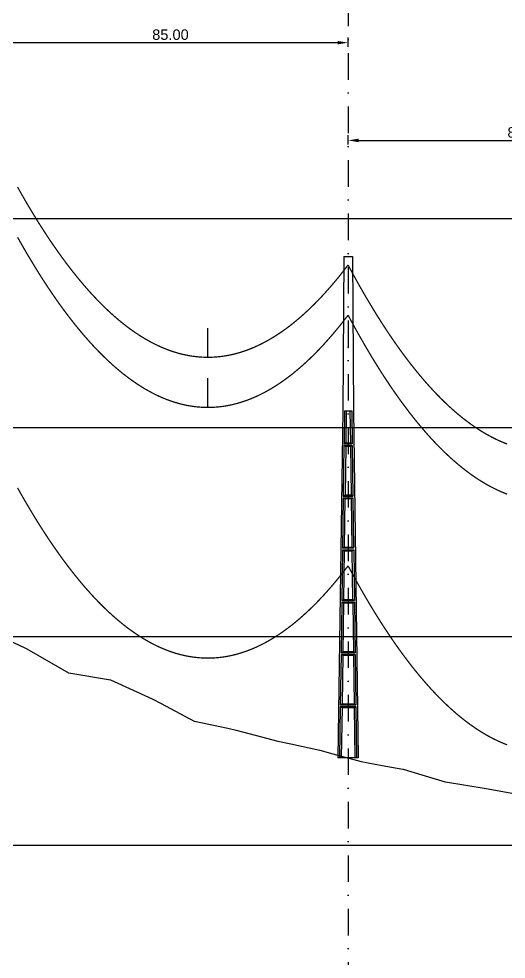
# Model space of a CAD drawing. Header units: metres. Extents: x -121 to 9872, y 3505 to 10721.
# Drawn here: x 6777.4 to 6894, y 8772.7 to 8997.8 of the extents above; entities that cross this region are included whole.
import ezdxf

# ---------------------------------------------------------------- set-up
doc = ezdxf.new("R2010")
doc.units = ezdxf.units.M
doc.header["$PDMODE"] = 2
doc.linetypes.add('DASHDOT', pattern=[25.4, 12.7, -6.35, 0, -6.35])
for name, color, linetype in [('CON-EOL- CA MAGNOLIA', 210, 'Continuous'), ('CON-EOL- PROJEÇÃO', 22, 'Continuous'), ('cotas', 7, 'Continuous'), ('Grade', 9, 'Continuous'), ('Ind.Rot', 8, 'DASHDOT'), ('Modelo_CotaTerreno_Perfil', 7, 'Continuous'), ('POSTE DT', 7, 'Continuous')]:
    doc.layers.add(name, color=color, linetype=linetype)
doc.styles.get("Standard").update_dxf_attribs({"font": 'arial.ttf'})
doc.dimstyles.new('ISO-25', dxfattribs={"dimtxt": 2.5, "dimasz": 2.5, "dimexe": 1.25, "dimexo": 0.625, "dimtad": 1, "dimzin": 1, "dimtxsty": 'Standard', "dimcen": 2.5, "dimaunit": 1, "dimadec": 3, "dimazin": 3, "dimtfac": 1, "dimtmove": 0, "dimatfit": 3, "dimfxlon": 1, "dimarcsym": 0})

# ---------------------------------------------------------------- blocks, each defined once
blk = doc.blocks.new('*U1')
at = {"layer": 'POSTE DT', "extrusion": (0, 1, 0)}
for p, q in [((-3.31, 378.23), (-4.05, 262)), ((-3.31, 378.23), (3.31, 378.23)), ((3.31, 378.23), (4.06, 262)), ((-4.05, 262), (-7.72, 0)), ((-4.05, 262), (-4.05, 262)), ((-2.73, 262), (-3.08, 237.05)), ((-2.73, 262), (2.75, 262)), ((-1.42, 262), (-1.77, 237.57)), ((1.43, 262), (1.77, 237.57)), ((2.75, 262), (3.1, 237.05)), ((4.06, 262), (7.72, 0)), ((-3.1, 235.74), (-3.63, 197.65)), ((3.11, 235.73), (-3.1, 235.74)), ((3.1, 237.05), (-3.08, 237.05)), ((-1.8, 235.21), (-2.32, 198.19)), ((1.8, 235.21), (2.32, 198.19)), ((3.11, 235.73), (3.65, 197.65)), ((-3.65, 196.34), (-4.19, 158.25)), ((-2.35, 195.8), (-2.87, 158.8)), ((2.35, 195.8), (2.87, 158.8)), ((3.66, 196.34), (4.2, 158.25)), ((-4.21, 156.94), (-4.74, 118.85)), ((-2.9, 156.39), (-3.42, 119.41)), ((2.91, 156.39), (3.42, 119.41)), ((4.21, 156.94), (4.75, 118.85)), ((-4.76, 117.54), (-5.29, 79.45)), ((4.77, 117.54), (-4.76, 117.54)), ((4.75, 118.85), (-4.74, 118.85)), ((-3.46, 116.98), (-3.97, 80.02)), ((3.46, 116.98), (3.98, 80.02)), ((4.77, 117.54), (5.3, 79.45)), ((-5.31, 78.14), (-5.85, 40.06)), ((5.32, 78.14), (-5.31, 78.14)), ((5.3, 79.45), (-5.29, 79.45)), ((5.32, 78.14), (5.85, 40.06)), ((-4.01, 77.57), (-4.53, 40.63)), ((4.01, 77.57), (4.53, 40.63)), ((-5.86, 38.74), (-6.41, 0)), ((5.87, 38.74), (-5.86, 38.74)), ((5.85, 40.06), (-5.85, 40.06)), ((-4.56, 38.17), (-5.1, 0)), ((4.56, 38.17), (5.1, 0)), ((5.87, 38.74), (6.41, 0)), ((-6.41, 0), (-7.72, 0)), ((-5.1, 0), (-6.41, 0)), ((5.1, 0), (-5.1, 0)), ((6.41, 0), (5.1, 0)), ((7.72, 0), (6.41, 0))]:
    blk.add_line(p, q, dxfattribs=at)
at = {"layer": 'POSTE DT', "ltscale": 3}
for points in [[(-3.65, 196.34), (3.66, 196.34)], [(-3.63, 197.65), (3.65, 197.65)], [(-4.21, 156.94), (4.21, 156.94)], [(4.2, 158.25), (-4.19, 158.25)]]:
    blk.add_lwpolyline(points, dxfattribs=at)
at = {"layer": 'POSTE DT'}
for points, knots in [([(0.25, 309.94), (0.25, 309.93), (0.25, 309.93), (0.25, 309.92), (0.25, 309.91), (0.25, 309.9), (0.25, 309.89), (0.24, 309.85), (0.22, 309.82), (0.19, 309.77), (0.16, 309.74), (0.11, 309.71), (0.08, 309.7), (0.01, 309.68), (-0.02, 309.68), (-0.08, 309.7), (-0.11, 309.71), (-0.16, 309.74), (-0.18, 309.76), (-0.21, 309.8), (-0.22, 309.82), (-0.24, 309.85), (-0.24, 309.87), (-0.25, 309.89), (-0.25, 309.9), (-0.25, 309.92), (-0.25, 309.92), (-0.25, 309.93), (-0.25, 309.94), (-0.25, 309.95), (-0.25, 309.95), (-0.25, 309.96), (-0.25, 309.97), (-0.24, 310), (-0.23, 310.02), (-0.21, 310.07), (-0.2, 310.09), (-0.15, 310.14), (-0.13, 310.15), (-0.07, 310.18), (-0.03, 310.19), (0.03, 310.19), (0.06, 310.18), (0.12, 310.16), (0.14, 310.14), (0.18, 310.11), (0.2, 310.09), (0.21, 310.06), (0.22, 310.05), (0.23, 310.04), (0.24, 310.01), (0.24, 309.99), (0.25, 309.97), (0.25, 309.96), (0.25, 309.95), (0.25, 309.94), (0.25, 309.94), (0.25, 309.94), (0.25, 309.94)], [-54.728303, -54.728303, -54.728303, -54.728303, -54.309038, -54.309038, -53.647169, -53.647169, -52.532885, -52.532885, -48.86224, -48.86224, -45.282765, -45.282765, -41.52867, -41.52867, -37.867486, -37.867486, -34.454589, -34.454589, -31.301423, -31.301423, -28.48103, -28.48103, -26.961755, -26.961755, -25.7544, -25.7544, -25.136228, -25.136228, -24.64409, -24.64409, -24.094201, -24.094201, -23.191199, -23.191199, -20.494482, -20.494482, -17.342863, -17.342863, -13.645538, -13.645538, -9.835989, -9.835989, -6.296781, -6.296781, -3.005029, -3.005029, 0, 0, 0, 1.527594, 1.527594, 3.697216, 3.697216, 4.489727, 4.489727, 5.01438, 5.01438, 5.095313, 5.095313, 5.095313, 5.095313]), ([(-3.1, 235.74), (-2.88, 235.65), (-2.67, 235.56), (-2.23, 235.39), (-2.02, 235.3), (-1.8, 235.21)], [0.055576, 0.055576, 0.055576, 0.055576, 56.767409, 56.767409, 113.50757, 113.50757, 113.50757, 113.50757]), ([(-1.77, 237.57), (-1.99, 237.49), (-2.21, 237.4), (-2.64, 237.22), (-2.86, 237.14), (-3.08, 237.05)], [0, 0, 0, 0, 56.660495, 56.660495, 113.412826, 113.412826, 113.412826, 113.412826]), ([(-1.8, 235.21), (-1.2, 235.21), (-0.6, 235.21), (0.6, 235.21), (1.2, 235.21), (1.8, 235.21)], [0, 0, 0, 0, 68.567797, 68.567797, 137.136247, 137.136247, 137.136247, 137.136247]), ([(1.77, 237.57), (1.18, 237.57), (0.59, 237.57), (-0.59, 237.57), (-1.18, 237.57), (-1.77, 237.57)], [0, 0, 0, 0, 67.306894, 67.306894, 134.614447, 134.614447, 134.614447, 134.614447]), ([(3.1, 237.05), (2.87, 237.14), (2.65, 237.23), (2.21, 237.4), (1.99, 237.49), (1.77, 237.57)], [0, 0, 0, 0, 56.738948, 56.738948, 113.38731, 113.38731, 113.38731, 113.38731]), ([(1.8, 235.21), (2.02, 235.3), (2.24, 235.38), (2.68, 235.56), (2.89, 235.65), (3.11, 235.73)], [0, 0, 0, 0, 56.845349, 56.845349, 113.599799, 113.599799, 113.599799, 113.599799]), ([(-3.65, 196.34), (-3.43, 196.25), (-3.22, 196.16), (-2.78, 195.98), (-2.57, 195.89), (-2.35, 195.8)], [0.054307, 0.054307, 0.054307, 0.054307, 63.527131, 63.527131, 127.063246, 127.063246, 127.063246, 127.063246]), ([(-2.32, 198.19), (-2.54, 198.1), (-2.76, 198.01), (-3.2, 197.83), (-3.41, 197.74), (-3.63, 197.65)], [0, 0, 0, 0, 63.412073, 63.412073, 126.777421, 126.777421, 126.777421, 126.777421]), ([(-2.35, 195.8), (-1.57, 195.8), (-0.78, 195.8), (0.79, 195.8), (1.57, 195.8), (2.35, 195.8)], [0, 0, 0, 0, 89.585713, 89.585713, 179.17191, 179.17191, 179.17191, 179.17191]), ([(2.32, 198.19), (1.55, 198.19), (0.77, 198.19), (-0.77, 198.19), (-1.55, 198.19), (-2.32, 198.19)], [0, 0, 0, 0, 88.31008, 88.31008, 176.620652, 176.620652, 176.620652, 176.620652]), ([(3.65, 197.65), (3.43, 197.74), (3.2, 197.83), (2.76, 198.01), (2.54, 198.1), (2.32, 198.19)], [0, 0, 0, 0, 63.488119, 63.488119, 126.880939, 126.880939, 126.880939, 126.880939]), ([(2.35, 195.8), (2.57, 195.89), (2.79, 195.98), (3.23, 196.16), (3.45, 196.25), (3.66, 196.34)], [0, 0, 0, 0, 63.60246, 63.60246, 127.109696, 127.109696, 127.109696, 127.109696]), ([(-4.21, 156.94), (-3.99, 156.85), (-3.77, 156.75), (-3.34, 156.57), (-3.12, 156.48), (-2.9, 156.39)], [0.053423, 0.053423, 0.053423, 0.053423, 70.429742, 70.429742, 140.90167, 140.90167, 140.90167, 140.90167]), ([(-2.87, 158.8), (-3.09, 158.71), (-3.31, 158.62), (-3.75, 158.43), (-3.97, 158.34), (-4.19, 158.25)], [0, 0, 0, 0, 70.301707, 70.301707, 140.590947, 140.590947, 140.590947, 140.590947]), ([(-2.9, 156.39), (-1.94, 156.39), (-0.97, 156.39), (0.97, 156.39), (1.94, 156.39), (2.91, 156.39)], [0, 0, 0, 0, 110.60219, 110.60219, 221.20473, 221.20473, 221.20473, 221.20473]), ([(2.87, 158.8), (1.92, 158.8), (0.96, 158.8), (-0.96, 158.8), (-1.91, 158.8), (-2.87, 158.8)], [0, 0, 0, 0, 109.314454, 109.314454, 218.629264, 218.629264, 218.629264, 218.629264]), ([(4.2, 158.25), (3.98, 158.34), (3.76, 158.44), (3.31, 158.62), (3.09, 158.71), (2.87, 158.8)], [0, 0, 0, 0, 70.379198, 70.379198, 140.659718, 140.659718, 140.659718, 140.659718]), ([(2.91, 156.39), (3.12, 156.48), (3.34, 156.57), (3.78, 156.75), (4, 156.85), (4.21, 156.94)], [0, 0, 0, 0, 70.506649, 70.506649, 140.914701, 140.914701, 140.914701, 140.914701]), ([(-4.76, 117.54), (-4.54, 117.45), (-4.32, 117.35), (-3.89, 117.17), (-3.67, 117.07), (-3.46, 116.98)], [0.052784, 0.052784, 0.052784, 0.052784, 77.438432, 77.438432, 154.950301, 154.950301, 154.950301, 154.950301]), ([(-3.42, 119.41), (-3.64, 119.32), (-3.86, 119.23), (-4.3, 119.04), (-4.52, 118.95), (-4.74, 118.85)], [0, 0, 0, 0, 77.299547, 77.299547, 154.618634, 154.618634, 154.618634, 154.618634]), ([(-3.46, 116.98), (-2.3, 116.98), (-1.15, 116.98), (1.15, 116.98), (2.31, 116.98), (3.46, 116.98)], [0, 0, 0, 0, 131.617604, 131.617604, 263.235447, 263.235447, 263.235447, 263.235447]), ([(3.42, 119.41), (2.28, 119.41), (1.14, 119.41), (-1.14, 119.41), (-2.28, 119.41), (-3.42, 119.41)], [0, 0, 0, 0, 130.319901, 130.319901, 260.640046, 260.640046, 260.640046, 260.640046]), ([(4.75, 118.85), (4.53, 118.95), (4.31, 119.04), (3.87, 119.23), (3.64, 119.32), (3.42, 119.41)], [0, 0, 0, 0, 77.381597, 77.381597, 154.66183, 154.66183, 154.66183, 154.66183]), ([(3.46, 116.98), (3.68, 117.07), (3.89, 117.17), (4.33, 117.35), (4.55, 117.45), (4.77, 117.54)], [0, 0, 0, 0, 77.520013, 77.520013, 154.938747, 154.938747, 154.938747, 154.938747]), ([(-5.31, 78.14), (-5.09, 78.05), (-4.88, 77.95), (-4.44, 77.76), (-4.23, 77.67), (-4.01, 77.57)], [0.052308, 0.052308, 0.052308, 0.052308, 84.527725, 84.527725, 169.158824, 169.158824, 169.158824, 169.158824]), ([(-3.97, 80.02), (-4.19, 79.93), (-4.41, 79.83), (-4.85, 79.64), (-5.07, 79.55), (-5.29, 79.45)], [0, 0, 0, 0, 84.379671, 84.379671, 168.809376, 168.809376, 168.809376, 168.809376]), ([(3.98, 80.02), (2.65, 80.02), (1.33, 80.02), (-1.32, 80.02), (-2.65, 80.02), (-3.97, 80.02)], [0, 0, 0, 0, 151.326157, 151.326157, 302.652465, 302.652465, 302.652465, 302.652465]), ([(5.3, 79.45), (5.08, 79.55), (4.86, 79.64), (4.42, 79.83), (4.2, 79.93), (3.98, 80.02)], [0, 0, 0, 0, 84.46863, 84.46863, 168.833721, 168.833721, 168.833721, 168.833721]), ([(4.01, 77.57), (4.23, 77.67), (4.45, 77.76), (4.88, 77.95), (5.1, 78.05), (5.32, 78.14)], [0, 0, 0, 0, 84.616316, 84.616316, 169.129178, 169.129178, 169.129178, 169.129178]), ([(-4.01, 77.57), (-2.67, 77.57), (-1.34, 77.57), (1.34, 77.57), (2.67, 77.57), (4.01, 77.57)], [0, 0, 0, 0, 152.632212, 152.632212, 305.264569, 305.264569, 305.264569, 305.264569]), ([(-5.86, 38.74), (-5.65, 38.65), (-5.43, 38.55), (-5, 38.36), (-4.78, 38.26), (-4.56, 38.17)], [0.026524, 0.026524, 0.026524, 0.026524, 91.679563, 91.679563, 183.466041, 183.466041, 183.466041, 183.466041]), ([(-4.53, 40.63), (-4.75, 40.53), (-4.97, 40.44), (-5.41, 40.25), (-5.63, 40.15), (-5.85, 40.06)], [0, 0, 0, 0, 91.523648, 91.523648, 183.126775, 183.126775, 183.126775, 183.126775]), ([(-4.56, 38.17), (-3.04, 38.17), (-1.52, 38.17), (1.52, 38.17), (3.04, 38.17), (4.56, 38.17)], [0, 0, 0, 0, 173.646192, 173.646192, 347.292451, 347.292451, 347.292451, 347.292451]), ([(4.53, 40.63), (3.02, 40.63), (1.51, 40.63), (-1.51, 40.63), (-3.02, 40.63), (-4.53, 40.63)], [0, 0, 0, 0, 172.33304, 172.33304, 344.666151, 344.666151, 344.666151, 344.666151]), ([(5.85, 40.06), (5.63, 40.15), (5.41, 40.25), (4.97, 40.44), (4.75, 40.53), (4.53, 40.63)], [0, 0, 0, 0, 91.621326, 91.621326, 183.137324, 183.137324, 183.137324, 183.137324]), ([(4.56, 38.17), (4.78, 38.26), (5, 38.36), (5.43, 38.55), (5.65, 38.65), (5.87, 38.74)], [0, 0, 0, 0, 91.776928, 91.776928, 183.448614, 183.448614, 183.448614, 183.448614])]:
    blk.add_open_spline(points, degree=3, knots=knots, dxfattribs=at)
blk = doc.blocks.new('*D126')
at = {"layer": 'cotas', "color": 0, "lineweight": -2, "transparency": 16777216}
for p, q in [((6771.2, 8991.12), (6771.2, 8993.37)), ((6856.2, 8991.12), (6856.2, 8993.37)), ((6773.7, 8992.12), (6853.7, 8992.12))]:
    blk.add_line(p, q, dxfattribs=at)
at = {"layer": 'cotas', "color": 0, "transparency": 16777216}
for points in [[(6773.7, 8992.53), (6773.7, 8991.7), (6771.2, 8992.12)], [(6853.7, 8992.53), (6853.7, 8991.7), (6856.2, 8992.12)]]:
    blk.add_solid(points, dxfattribs=at)
at = {"layer": 'Defpoints', "color": 0, "transparency": 16777216}
for p in [(6856.2, 8992.12), (6771.2, 8970.87), (6856.2, 8940.9)]:
    blk.add_point(p, dxfattribs=at)
at = {"layer": 'cotas', "color": 0, "transparency": 16777216, "insert": (6813.7, 8994.02), "char_height": 2.5, "attachment_point": 5}
blk.add_mtext('85.00', dxfattribs=at)
blk = doc.blocks.new('*D127')
at = {"layer": 'cotas', "color": 0, "lineweight": -2, "transparency": 16777216}
for p, q in [((6856.2, 8967.72), (6856.2, 8969.97)), ((6941.2, 8967.72), (6941.2, 8969.97)), ((6858.7, 8968.72), (6938.7, 8968.72))]:
    blk.add_line(p, q, dxfattribs=at)
at = {"layer": 'cotas', "color": 0, "transparency": 16777216}
for points in [[(6858.7, 8969.14), (6858.7, 8968.3), (6856.2, 8968.72)], [(6938.7, 8969.14), (6938.7, 8968.3), (6941.2, 8968.72)]]:
    blk.add_solid(points, dxfattribs=at)
at = {"layer": 'Defpoints', "color": 0, "transparency": 16777216}
for p in [(6941.2, 8968.72), (6856.2, 8940.9), (6941.2, 8923.62)]:
    blk.add_point(p, dxfattribs=at)
at = {"layer": 'cotas', "color": 0, "transparency": 16777216, "insert": (6898.7, 8970.62), "char_height": 2.5, "attachment_point": 5}
blk.add_mtext('85.00', dxfattribs=at)

msp = doc.modelspace()

# ---------------------------------------------------------------- linework, layer by layer
at = {"layer": 'CON-EOL- CA MAGNOLIA'}
for p, q in [((6822.653, 8916.81), (6822.653, 8923.81)), ((6822.653, 8904.81), (6822.653, 8911.81)), ((6822.653, 8904.81), (6822.653, 8911.81))]:
    msp.add_line(p, q, dxfattribs=at)
at = {"layer": 'CON-EOL- CA MAGNOLIA', "const_width": 0.3}
for points in [[(6777.121, 8957.549), (6777.544, 8956.793), (6777.967, 8956.045), (6778.39, 8955.304), (6778.813, 8954.57), (6779.236, 8953.844), (6779.659, 8953.124), (6780.082, 8952.412), (6780.504, 8951.706), (6780.927, 8951.008), (6781.35, 8950.317), (6781.773, 8949.633), (6782.196, 8948.956), (6782.619, 8948.286), (6783.042, 8947.623), (6783.465, 8946.967), (6783.888, 8946.319), (6784.31, 8945.677), (6784.733, 8945.043), (6785.156, 8944.415), (6785.579, 8943.795), (6786.002, 8943.182), (6786.425, 8942.576), (6786.848, 8941.977), (6787.271, 8941.385), (6787.694, 8940.8), (6788.116, 8940.222), (6788.539, 8939.652), (6788.962, 8939.088), (6789.385, 8938.532), (6789.808, 8937.982), (6790.231, 8937.44), (6790.654, 8936.904), (6791.077, 8936.376), (6791.5, 8935.855), (6791.922, 8935.341), (6792.345, 8934.834), (6792.768, 8934.334), (6793.191, 8933.841), (6793.614, 8933.355), (6794.037, 8932.876), (6794.46, 8932.404), (6794.883, 8931.939), (6795.305, 8931.482), (6795.728, 8931.031), (6796.151, 8930.587), (6796.574, 8930.151), (6796.997, 8929.721), (6797.42, 8929.299), (6797.843, 8928.883), (6798.266, 8928.475), (6798.689, 8928.074), (6799.111, 8927.679), (6799.534, 8927.292), (6799.957, 8926.912), (6800.38, 8926.539), (6800.803, 8926.173), (6801.226, 8925.813), (6801.649, 8925.461), (6802.072, 8925.116), (6802.495, 8924.778), (6802.917, 8924.447), (6803.34, 8924.123), (6803.763, 8923.806), (6804.186, 8923.496), (6804.609, 8923.194), (6805.032, 8922.898), (6805.455, 8922.609), (6805.878, 8922.327), (6806.301, 8922.052), (6806.723, 8921.785), (6807.146, 8921.524), (6807.569, 8921.27), (6807.992, 8921.024), (6808.415, 8920.784), (6808.838, 8920.551), (6809.261, 8920.326), (6809.684, 8920.107), (6810.106, 8919.896), (6810.529, 8919.691), (6810.952, 8919.494), (6811.375, 8919.303), (6811.798, 8919.12), (6812.221, 8918.943), (6812.644, 8918.774), (6813.067, 8918.611), (6813.49, 8918.456), (6813.912, 8918.307), (6814.335, 8918.166), (6814.758, 8918.032), (6815.181, 8917.904), (6815.604, 8917.784), (6816.027, 8917.67), (6816.45, 8917.564), (6816.873, 8917.465), (6817.296, 8917.372), (6817.718, 8917.287), (6818.141, 8917.209), (6818.564, 8917.138), (6818.987, 8917.073), (6819.41, 8917.016), (6819.833, 8916.966), (6820.256, 8916.923), (6820.679, 8916.886), (6821.101, 8916.857), (6821.524, 8916.835), (6821.947, 8916.82), (6822.37, 8916.811), (6822.793, 8916.81), (6823.216, 8916.816), (6823.639, 8916.829), (6824.062, 8916.849), (6824.485, 8916.876), (6824.907, 8916.91), (6825.33, 8916.951), (6825.753, 8916.998), (6826.176, 8917.053), (6826.599, 8917.115), (6827.022, 8917.184), (6827.445, 8917.26), (6827.868, 8917.343), (6828.291, 8917.433), (6828.713, 8917.53), (6829.136, 8917.634), (6829.559, 8917.745), (6829.982, 8917.863), (6830.405, 8917.988), (6830.828, 8918.12), (6831.251, 8918.259), (6831.674, 8918.405), (6832.097, 8918.558), (6832.519, 8918.718), (6832.942, 8918.885), (6833.365, 8919.059), (6833.788, 8919.24), (6834.211, 8919.429), (6834.634, 8919.624), (6835.057, 8919.826), (6835.48, 8920.035), (6835.902, 8920.251), (6836.325, 8920.475), (6836.748, 8920.705), (6837.171, 8920.942), (6837.594, 8921.187), (6838.017, 8921.438), (6838.44, 8921.696), (6838.863, 8921.961), (6839.286, 8922.234), (6839.708, 8922.513), (6840.131, 8922.8), (6840.554, 8923.093), (6840.977, 8923.394), (6841.4, 8923.701), (6841.823, 8924.016), (6842.246, 8924.337), (6842.669, 8924.666), (6843.092, 8925.002), (6843.514, 8925.344), (6843.937, 8925.694), (6844.36, 8926.051), (6844.783, 8926.415), (6845.206, 8926.785), (6845.629, 8927.163), (6846.052, 8927.548), (6846.475, 8927.94), (6846.898, 8928.339), (6847.32, 8928.745), (6847.743, 8929.158), (6848.166, 8929.578), (6848.589, 8930.005), (6849.012, 8930.44), (6849.435, 8930.881), (6849.858, 8931.329), (6850.281, 8931.784), (6850.703, 8932.247), (6851.126, 8932.716), (6851.549, 8933.193), (6851.972, 8933.676), (6852.395, 8934.167), (6852.818, 8934.665), (6853.241, 8935.169), (6853.664, 8935.681), (6854.087, 8936.2), (6854.509, 8936.726), (6854.932, 8937.259), (6855.355, 8937.799), (6855.778, 8938.346), (6856.201, 8938.9)], [(6777.121, 8945.549), (6777.544, 8944.793), (6777.967, 8944.045), (6778.39, 8943.304), (6778.813, 8942.571), (6779.236, 8941.844), (6779.659, 8941.124), (6780.082, 8940.412), (6780.504, 8939.706), (6780.927, 8939.008), (6781.35, 8938.317), (6781.773, 8937.633), (6782.196, 8936.956), (6782.619, 8936.286), (6783.042, 8935.623), (6783.465, 8934.967), (6783.888, 8934.319), (6784.31, 8933.677), (6784.733, 8933.043), (6785.156, 8932.416), (6785.579, 8931.795), (6786.002, 8931.182), (6786.425, 8930.576), (6786.848, 8929.977), (6787.271, 8929.385), (6787.694, 8928.8), (6788.116, 8928.222), (6788.539, 8927.652), (6788.962, 8927.088), (6789.385, 8926.532), (6789.808, 8925.982), (6790.231, 8925.44), (6790.654, 8924.904), (6791.077, 8924.376), (6791.5, 8923.855), (6791.922, 8923.341), (6792.345, 8922.834), (6792.768, 8922.334), (6793.191, 8921.841), (6793.614, 8921.355), (6794.037, 8920.876), (6794.46, 8920.404), (6794.883, 8919.939), (6795.305, 8919.482), (6795.728, 8919.031), (6796.151, 8918.587), (6796.574, 8918.151), (6796.997, 8917.721), (6797.42, 8917.299), (6797.843, 8916.883), (6798.266, 8916.475), (6798.689, 8916.074), (6799.111, 8915.679), (6799.534, 8915.292), (6799.957, 8914.912), (6800.38, 8914.539), (6800.803, 8914.172), (6801.226, 8913.813), (6801.649, 8913.461), (6802.072, 8913.116), (6802.495, 8912.778), (6802.917, 8912.447), (6803.34, 8912.123), (6803.763, 8911.806), (6804.186, 8911.496), (6804.609, 8911.194), (6805.032, 8910.898), (6805.455, 8910.609), (6805.878, 8910.327), (6806.301, 8910.052), (6806.723, 8909.785), (6807.146, 8909.524), (6807.569, 8909.27), (6807.992, 8909.024), (6808.415, 8908.784), (6808.838, 8908.551), (6809.261, 8908.326), (6809.684, 8908.107), (6810.106, 8907.896), (6810.529, 8907.691), (6810.952, 8907.494), (6811.375, 8907.303), (6811.798, 8907.12), (6812.221, 8906.943), (6812.644, 8906.774), (6813.067, 8906.611), (6813.49, 8906.456), (6813.912, 8906.307), (6814.335, 8906.166), (6814.758, 8906.032), (6815.181, 8905.904), (6815.604, 8905.784), (6816.027, 8905.67), (6816.45, 8905.564), (6816.873, 8905.465), (6817.296, 8905.372), (6817.718, 8905.287), (6818.141, 8905.209), (6818.564, 8905.138), (6818.987, 8905.073), (6819.41, 8905.016), (6819.833, 8904.966), (6820.256, 8904.923), (6820.679, 8904.886), (6821.101, 8904.857), (6821.524, 8904.835), (6821.947, 8904.82), (6822.37, 8904.812), (6822.793, 8904.81), (6823.216, 8904.816), (6823.639, 8904.829), (6824.062, 8904.849), (6824.485, 8904.876), (6824.907, 8904.91), (6825.33, 8904.95), (6825.753, 8904.998), (6826.176, 8905.053), (6826.599, 8905.115), (6827.022, 8905.184), (6827.445, 8905.26), (6827.868, 8905.343), (6828.291, 8905.433), (6828.713, 8905.53), (6829.136, 8905.634), (6829.559, 8905.745), (6829.982, 8905.863), (6830.405, 8905.988), (6830.828, 8906.12), (6831.251, 8906.259), (6831.674, 8906.405), (6832.097, 8906.558), (6832.519, 8906.718), (6832.942, 8906.885), (6833.365, 8907.059), (6833.788, 8907.241), (6834.211, 8907.429), (6834.634, 8907.624), (6835.057, 8907.826), (6835.48, 8908.035), (6835.902, 8908.251), (6836.325, 8908.475), (6836.748, 8908.705), (6837.171, 8908.942), (6837.594, 8909.186), (6838.017, 8909.438), (6838.44, 8909.696), (6838.863, 8909.962), (6839.286, 8910.234), (6839.708, 8910.513), (6840.131, 8910.8), (6840.554, 8911.093), (6840.977, 8911.394), (6841.4, 8911.701), (6841.823, 8912.016), (6842.246, 8912.337), (6842.669, 8912.666), (6843.092, 8913.002), (6843.514, 8913.344), (6843.937, 8913.694), (6844.36, 8914.051), (6844.783, 8914.415), (6845.206, 8914.785), (6845.629, 8915.163), (6846.052, 8915.548), (6846.475, 8915.94), (6846.898, 8916.339), (6847.32, 8916.745), (6847.743, 8917.158), (6848.166, 8917.578), (6848.589, 8918.005), (6849.012, 8918.44), (6849.435, 8918.881), (6849.858, 8919.329), (6850.281, 8919.784), (6850.703, 8920.247), (6851.126, 8920.716), (6851.549, 8921.193), (6851.972, 8921.676), (6852.395, 8922.167), (6852.818, 8922.664), (6853.241, 8923.169), (6853.664, 8923.681), (6854.087, 8924.2), (6854.509, 8924.726), (6854.932, 8925.259), (6855.355, 8925.799), (6855.778, 8926.346), (6856.201, 8926.9)], [(6777.121, 8945.549), (6777.544, 8944.793), (6777.967, 8944.045), (6778.39, 8943.304), (6778.813, 8942.57), (6779.236, 8941.844), (6779.659, 8941.124), (6780.082, 8940.412), (6780.504, 8939.706), (6780.927, 8939.008), (6781.35, 8938.317), (6781.773, 8937.633), (6782.196, 8936.956), (6782.619, 8936.286), (6783.042, 8935.623), (6783.465, 8934.967), (6783.888, 8934.319), (6784.31, 8933.677), (6784.733, 8933.043), (6785.156, 8932.415), (6785.579, 8931.795), (6786.002, 8931.182), (6786.425, 8930.576), (6786.848, 8929.977), (6787.271, 8929.385), (6787.694, 8928.8), (6788.116, 8928.222), (6788.539, 8927.652), (6788.962, 8927.088), (6789.385, 8926.532), (6789.808, 8925.982), (6790.231, 8925.44), (6790.654, 8924.904), (6791.077, 8924.376), (6791.5, 8923.855), (6791.922, 8923.341), (6792.345, 8922.834), (6792.768, 8922.334), (6793.191, 8921.841), (6793.614, 8921.355), (6794.037, 8920.876), (6794.46, 8920.404), (6794.883, 8919.939), (6795.305, 8919.482), (6795.728, 8919.031), (6796.151, 8918.587), (6796.574, 8918.151), (6796.997, 8917.721), (6797.42, 8917.299), (6797.843, 8916.883), (6798.266, 8916.475), (6798.689, 8916.074), (6799.111, 8915.679), (6799.534, 8915.292), (6799.957, 8914.912), (6800.38, 8914.539), (6800.803, 8914.173), (6801.226, 8913.813), (6801.649, 8913.461), (6802.072, 8913.116), (6802.495, 8912.778), (6802.917, 8912.447), (6803.34, 8912.123), (6803.763, 8911.806), (6804.186, 8911.496), (6804.609, 8911.194), (6805.032, 8910.898), (6805.455, 8910.609), (6805.878, 8910.327), (6806.301, 8910.052), (6806.723, 8909.785), (6807.146, 8909.524), (6807.569, 8909.27), (6807.992, 8909.024), (6808.415, 8908.784), (6808.838, 8908.551), (6809.261, 8908.326), (6809.684, 8908.107), (6810.106, 8907.896), (6810.529, 8907.691), (6810.952, 8907.494), (6811.375, 8907.303), (6811.798, 8907.12), (6812.221, 8906.943), (6812.644, 8906.774), (6813.067, 8906.611), (6813.49, 8906.456), (6813.912, 8906.307), (6814.335, 8906.166), (6814.758, 8906.032), (6815.181, 8905.904), (6815.604, 8905.784), (6816.027, 8905.671), (6816.45, 8905.564), (6816.873, 8905.465), (6817.296, 8905.372), (6817.718, 8905.287), (6818.141, 8905.209), (6818.564, 8905.138), (6818.987, 8905.073), (6819.41, 8905.016), (6819.833, 8904.966), (6820.256, 8904.923), (6820.679, 8904.886), (6821.101, 8904.857), (6821.524, 8904.835), (6821.947, 8904.82), (6822.37, 8904.811), (6822.793, 8904.81), (6823.216, 8904.816), (6823.639, 8904.829), (6824.062, 8904.849), (6824.485, 8904.876), (6824.907, 8904.91), (6825.33, 8904.951), (6825.753, 8904.998), (6826.176, 8905.053), (6826.599, 8905.115), (6827.022, 8905.184), (6827.445, 8905.26), (6827.868, 8905.343), (6828.291, 8905.433), (6828.713, 8905.53), (6829.136, 8905.634), (6829.559, 8905.745), (6829.982, 8905.863), (6830.405, 8905.988), (6830.828, 8906.12), (6831.251, 8906.259), (6831.674, 8906.405), (6832.097, 8906.558), (6832.519, 8906.718), (6832.942, 8906.885), (6833.365, 8907.059), (6833.788, 8907.24), (6834.211, 8907.429), (6834.634, 8907.624), (6835.057, 8907.826), (6835.48, 8908.035), (6835.902, 8908.251), (6836.325, 8908.475), (6836.748, 8908.705), (6837.171, 8908.942), (6837.594, 8909.186), (6838.017, 8909.438), (6838.44, 8909.696), (6838.863, 8909.961), (6839.286, 8910.234), (6839.708, 8910.513), (6840.131, 8910.8), (6840.554, 8911.093), (6840.977, 8911.394), (6841.4, 8911.701), (6841.823, 8912.016), (6842.246, 8912.337), (6842.669, 8912.666), (6843.092, 8913.002), (6843.514, 8913.344), (6843.937, 8913.694), (6844.36, 8914.051), (6844.783, 8914.415), (6845.206, 8914.785), (6845.629, 8915.163), (6846.052, 8915.548), (6846.475, 8915.94), (6846.898, 8916.339), (6847.32, 8916.745), (6847.743, 8917.158), (6848.166, 8917.578), (6848.589, 8918.005), (6849.012, 8918.44), (6849.435, 8918.881), (6849.858, 8919.329), (6850.281, 8919.784), (6850.703, 8920.247), (6851.126, 8920.716), (6851.549, 8921.193), (6851.972, 8921.676), (6852.395, 8922.167), (6852.818, 8922.665), (6853.241, 8923.169), (6853.664, 8923.681), (6854.087, 8924.2), (6854.509, 8924.726), (6854.932, 8925.259), (6855.355, 8925.799), (6855.778, 8926.346), (6856.201, 8926.9)], [(6856.201, 8938.9), (6856.624, 8938.109), (6857.047, 8937.325), (6857.47, 8936.548), (6857.893, 8935.778), (6858.315, 8935.016), (6858.738, 8934.26), (6859.161, 8933.512), (6859.584, 8932.771), (6860.007, 8932.037), (6860.43, 8931.31), (6860.853, 8930.59), (6861.276, 8929.877), (6861.699, 8929.171), (6862.121, 8928.473), (6862.544, 8927.781), (6862.967, 8927.097), (6863.39, 8926.42), (6863.813, 8925.75), (6864.236, 8925.086), (6864.659, 8924.431), (6865.082, 8923.782), (6865.504, 8923.14), (6865.927, 8922.505), (6866.35, 8921.878), (6866.773, 8921.257), (6867.196, 8920.644), (6867.619, 8920.037), (6868.042, 8919.438), (6868.465, 8918.846), (6868.888, 8918.261), (6869.31, 8917.683), (6869.733, 8917.112), (6870.156, 8916.548), (6870.579, 8915.991), (6871.002, 8915.441), (6871.425, 8914.898), (6871.848, 8914.363), (6872.271, 8913.834), (6872.694, 8913.313), (6873.116, 8912.798), (6873.539, 8912.291), (6873.962, 8911.791), (6874.385, 8911.298), (6874.808, 8910.811), (6875.231, 8910.332), (6875.654, 8909.86), (6876.077, 8909.395), (6876.5, 8908.937), (6876.922, 8908.486), (6877.345, 8908.042), (6877.768, 8907.605), (6878.191, 8907.176), (6878.614, 8906.753), (6879.037, 8906.337), (6879.46, 8905.928), (6879.883, 8905.527), (6880.305, 8905.132), (6880.728, 8904.745), (6881.151, 8904.364), (6881.574, 8903.991), (6881.997, 8903.624), (6882.42, 8903.265), (6882.843, 8902.913), (6883.266, 8902.567), (6883.689, 8902.229), (6884.111, 8901.898), (6884.534, 8901.574), (6884.957, 8901.256), (6885.38, 8900.946), (6885.803, 8900.643), (6886.226, 8900.347), (6886.649, 8900.058), (6887.072, 8899.776), (6887.495, 8899.501), (6887.917, 8899.233), (6888.34, 8898.972), (6888.763, 8898.718), (6889.186, 8898.471), (6889.609, 8898.231), (6890.032, 8897.998), (6890.455, 8897.772), (6890.878, 8897.553), (6891.301, 8897.342), (6891.723, 8897.137), (6892.146, 8896.939), (6892.569, 8896.748), (6892.992, 8896.565), (6893.415, 8896.388), (6893.838, 8896.218), (6894.261, 8896.055)], [(6856.201, 8926.9), (6856.624, 8926.109), (6857.047, 8925.325), (6857.47, 8924.548), (6857.893, 8923.778), (6858.315, 8923.016), (6858.738, 8922.26), (6859.161, 8921.512), (6859.584, 8920.771), (6860.007, 8920.037), (6860.43, 8919.31), (6860.853, 8918.59), (6861.276, 8917.877), (6861.699, 8917.171), (6862.121, 8916.473), (6862.544, 8915.781), (6862.967, 8915.097), (6863.39, 8914.42), (6863.813, 8913.75), (6864.236, 8913.086), (6864.659, 8912.431), (6865.082, 8911.782), (6865.504, 8911.14), (6865.927, 8910.505), (6866.35, 8909.878), (6866.773, 8909.257), (6867.196, 8908.644), (6867.619, 8908.037), (6868.042, 8907.438), (6868.465, 8906.846), (6868.888, 8906.261), (6869.31, 8905.683), (6869.733, 8905.112), (6870.156, 8904.548), (6870.579, 8903.991), (6871.002, 8903.441), (6871.425, 8902.898), (6871.848, 8902.363), (6872.271, 8901.834), (6872.694, 8901.313), (6873.116, 8900.798), (6873.539, 8900.291), (6873.962, 8899.791), (6874.385, 8899.297), (6874.808, 8898.811), (6875.231, 8898.332), (6875.654, 8897.86), (6876.077, 8897.395), (6876.5, 8896.937), (6876.922, 8896.486), (6877.345, 8896.042), (6877.768, 8895.605), (6878.191, 8895.176), (6878.614, 8894.753), (6879.037, 8894.337), (6879.46, 8893.929), (6879.883, 8893.527), (6880.305, 8893.132), (6880.728, 8892.745), (6881.151, 8892.364), (6881.574, 8891.991), (6881.997, 8891.624), (6882.42, 8891.265), (6882.843, 8890.913), (6883.266, 8890.567), (6883.689, 8890.229), (6884.111, 8889.898), (6884.534, 8889.574), (6884.957, 8889.256), (6885.38, 8888.946), (6885.803, 8888.643), (6886.226, 8888.347), (6886.649, 8888.058), (6887.072, 8887.776), (6887.495, 8887.501), (6887.917, 8887.233), (6888.34, 8886.972), (6888.763, 8886.718), (6889.186, 8886.471), (6889.609, 8886.231), (6890.032, 8885.998), (6890.455, 8885.772), (6890.878, 8885.554), (6891.301, 8885.342), (6891.723, 8885.137), (6892.146, 8884.939), (6892.569, 8884.748), (6892.992, 8884.565), (6893.415, 8884.388), (6893.838, 8884.218), (6894.261, 8884.055)], [(6856.201, 8926.9), (6856.624, 8926.109), (6857.047, 8925.325), (6857.47, 8924.548), (6857.893, 8923.778), (6858.315, 8923.016), (6858.738, 8922.26), (6859.161, 8921.512), (6859.584, 8920.771), (6860.007, 8920.037), (6860.43, 8919.31), (6860.853, 8918.59), (6861.276, 8917.877), (6861.699, 8917.171), (6862.121, 8916.473), (6862.544, 8915.781), (6862.967, 8915.097), (6863.39, 8914.42), (6863.813, 8913.75), (6864.236, 8913.086), (6864.659, 8912.431), (6865.082, 8911.782), (6865.504, 8911.14), (6865.927, 8910.505), (6866.35, 8909.878), (6866.773, 8909.257), (6867.196, 8908.644), (6867.619, 8908.037), (6868.042, 8907.438), (6868.465, 8906.846), (6868.888, 8906.261), (6869.31, 8905.683), (6869.733, 8905.112), (6870.156, 8904.548), (6870.579, 8903.991), (6871.002, 8903.441), (6871.425, 8902.898), (6871.848, 8902.363), (6872.271, 8901.834), (6872.694, 8901.313), (6873.116, 8900.798), (6873.539, 8900.291), (6873.962, 8899.791), (6874.385, 8899.298), (6874.808, 8898.811), (6875.231, 8898.332), (6875.654, 8897.86), (6876.077, 8897.395), (6876.5, 8896.937), (6876.922, 8896.486), (6877.345, 8896.042), (6877.768, 8895.605), (6878.191, 8895.176), (6878.614, 8894.753), (6879.037, 8894.337), (6879.46, 8893.928), (6879.883, 8893.527), (6880.305, 8893.132), (6880.728, 8892.745), (6881.151, 8892.364), (6881.574, 8891.991), (6881.997, 8891.624), (6882.42, 8891.265), (6882.843, 8890.913), (6883.266, 8890.567), (6883.689, 8890.229), (6884.111, 8889.898), (6884.534, 8889.574), (6884.957, 8889.256), (6885.38, 8888.946), (6885.803, 8888.643), (6886.226, 8888.347), (6886.649, 8888.058), (6887.072, 8887.776), (6887.495, 8887.501), (6887.917, 8887.233), (6888.34, 8886.972), (6888.763, 8886.718), (6889.186, 8886.471), (6889.609, 8886.231), (6890.032, 8885.998), (6890.455, 8885.772), (6890.878, 8885.553), (6891.301, 8885.342), (6891.723, 8885.137), (6892.146, 8884.939), (6892.569, 8884.748), (6892.992, 8884.565), (6893.415, 8884.388), (6893.838, 8884.218), (6894.261, 8884.055)]]:
    msp.add_lwpolyline(points, dxfattribs=at)
at = {"layer": 'CON-EOL- PROJEÇÃO', "const_width": 0.3}
for points in [[(6777.121, 8885.549), (6777.544, 8884.793), (6777.967, 8884.045), (6778.39, 8883.304), (6778.813, 8882.57), (6779.236, 8881.844), (6779.659, 8881.124), (6780.082, 8880.412), (6780.504, 8879.706), (6780.927, 8879.008), (6781.35, 8878.317), (6781.773, 8877.633), (6782.196, 8876.956), (6782.619, 8876.286), (6783.042, 8875.623), (6783.465, 8874.967), (6783.888, 8874.319), (6784.31, 8873.677), (6784.733, 8873.043), (6785.156, 8872.415), (6785.579, 8871.795), (6786.002, 8871.182), (6786.425, 8870.576), (6786.848, 8869.977), (6787.271, 8869.385), (6787.694, 8868.8), (6788.116, 8868.222), (6788.539, 8867.652), (6788.962, 8867.088), (6789.385, 8866.532), (6789.808, 8865.982), (6790.231, 8865.44), (6790.654, 8864.904), (6791.077, 8864.376), (6791.5, 8863.855), (6791.922, 8863.341), (6792.345, 8862.834), (6792.768, 8862.334), (6793.191, 8861.841), (6793.614, 8861.355), (6794.037, 8860.876), (6794.46, 8860.404), (6794.883, 8859.939), (6795.305, 8859.482), (6795.728, 8859.031), (6796.151, 8858.587), (6796.574, 8858.151), (6796.997, 8857.721), (6797.42, 8857.299), (6797.843, 8856.883), (6798.266, 8856.475), (6798.689, 8856.074), (6799.111, 8855.679), (6799.534, 8855.292), (6799.957, 8854.912), (6800.38, 8854.539), (6800.803, 8854.173), (6801.226, 8853.813), (6801.649, 8853.461), (6802.072, 8853.116), (6802.495, 8852.778), (6802.917, 8852.447), (6803.34, 8852.123), (6803.763, 8851.806), (6804.186, 8851.496), (6804.609, 8851.194), (6805.032, 8850.898), (6805.455, 8850.609), (6805.878, 8850.327), (6806.301, 8850.052), (6806.723, 8849.785), (6807.146, 8849.524), (6807.569, 8849.27), (6807.992, 8849.024), (6808.415, 8848.784), (6808.838, 8848.551), (6809.261, 8848.326), (6809.684, 8848.107), (6810.106, 8847.896), (6810.529, 8847.691), (6810.952, 8847.494), (6811.375, 8847.303), (6811.798, 8847.12), (6812.221, 8846.943), (6812.644, 8846.774), (6813.067, 8846.611), (6813.49, 8846.456), (6813.912, 8846.307), (6814.335, 8846.166), (6814.758, 8846.032), (6815.181, 8845.904), (6815.604, 8845.784), (6816.027, 8845.671), (6816.45, 8845.564), (6816.873, 8845.465), (6817.296, 8845.372), (6817.718, 8845.287), (6818.141, 8845.209), (6818.564, 8845.138), (6818.987, 8845.073), (6819.41, 8845.016), (6819.833, 8844.966), (6820.256, 8844.923), (6820.679, 8844.886), (6821.101, 8844.857), (6821.524, 8844.835), (6821.947, 8844.82), (6822.37, 8844.811), (6822.793, 8844.81), (6823.216, 8844.816), (6823.639, 8844.829), (6824.062, 8844.849), (6824.485, 8844.876), (6824.907, 8844.91), (6825.33, 8844.951), (6825.753, 8844.998), (6826.176, 8845.053), (6826.599, 8845.115), (6827.022, 8845.184), (6827.445, 8845.26), (6827.868, 8845.343), (6828.291, 8845.433), (6828.713, 8845.53), (6829.136, 8845.634), (6829.559, 8845.745), (6829.982, 8845.863), (6830.405, 8845.988), (6830.828, 8846.12), (6831.251, 8846.259), (6831.674, 8846.405), (6832.097, 8846.558), (6832.519, 8846.718), (6832.942, 8846.885), (6833.365, 8847.059), (6833.788, 8847.24), (6834.211, 8847.429), (6834.634, 8847.624), (6835.057, 8847.826), (6835.48, 8848.035), (6835.902, 8848.251), (6836.325, 8848.475), (6836.748, 8848.705), (6837.171, 8848.942), (6837.594, 8849.186), (6838.017, 8849.438), (6838.44, 8849.696), (6838.863, 8849.961), (6839.286, 8850.234), (6839.708, 8850.513), (6840.131, 8850.8), (6840.554, 8851.093), (6840.977, 8851.394), (6841.4, 8851.701), (6841.823, 8852.016), (6842.246, 8852.337), (6842.669, 8852.666), (6843.092, 8853.002), (6843.514, 8853.344), (6843.937, 8853.694), (6844.36, 8854.051), (6844.783, 8854.415), (6845.206, 8854.785), (6845.629, 8855.163), (6846.052, 8855.548), (6846.475, 8855.94), (6846.898, 8856.339), (6847.32, 8856.745), (6847.743, 8857.158), (6848.166, 8857.578), (6848.589, 8858.005), (6849.012, 8858.44), (6849.435, 8858.881), (6849.858, 8859.329), (6850.281, 8859.784), (6850.703, 8860.247), (6851.126, 8860.716), (6851.549, 8861.193), (6851.972, 8861.676), (6852.395, 8862.167), (6852.818, 8862.665), (6853.241, 8863.169), (6853.664, 8863.681), (6854.087, 8864.2), (6854.509, 8864.726), (6854.932, 8865.259), (6855.355, 8865.799), (6855.778, 8866.346), (6856.201, 8866.9)], [(6856.201, 8866.9), (6856.624, 8866.109), (6857.047, 8865.325), (6857.47, 8864.548), (6857.893, 8863.778), (6858.315, 8863.016), (6858.738, 8862.26), (6859.161, 8861.512), (6859.584, 8860.771), (6860.007, 8860.037), (6860.43, 8859.31), (6860.853, 8858.59), (6861.276, 8857.877), (6861.699, 8857.171), (6862.121, 8856.473), (6862.544, 8855.781), (6862.967, 8855.097), (6863.39, 8854.42), (6863.813, 8853.75), (6864.236, 8853.086), (6864.659, 8852.431), (6865.082, 8851.782), (6865.504, 8851.14), (6865.927, 8850.505), (6866.35, 8849.878), (6866.773, 8849.257), (6867.196, 8848.644), (6867.619, 8848.037), (6868.042, 8847.438), (6868.465, 8846.846), (6868.888, 8846.261), (6869.31, 8845.683), (6869.733, 8845.112), (6870.156, 8844.548), (6870.579, 8843.991), (6871.002, 8843.441), (6871.425, 8842.898), (6871.848, 8842.363), (6872.271, 8841.834), (6872.694, 8841.313), (6873.116, 8840.798), (6873.539, 8840.291), (6873.962, 8839.791), (6874.385, 8839.298), (6874.808, 8838.811), (6875.231, 8838.332), (6875.654, 8837.86), (6876.077, 8837.395), (6876.5, 8836.937), (6876.922, 8836.486), (6877.345, 8836.042), (6877.768, 8835.605), (6878.191, 8835.176), (6878.614, 8834.753), (6879.037, 8834.337), (6879.46, 8833.928), (6879.883, 8833.527), (6880.305, 8833.132), (6880.728, 8832.745), (6881.151, 8832.364), (6881.574, 8831.991), (6881.997, 8831.624), (6882.42, 8831.265), (6882.843, 8830.913), (6883.266, 8830.567), (6883.689, 8830.229), (6884.111, 8829.898), (6884.534, 8829.574), (6884.957, 8829.256), (6885.38, 8828.946), (6885.803, 8828.643), (6886.226, 8828.347), (6886.649, 8828.058), (6887.072, 8827.776), (6887.495, 8827.501), (6887.917, 8827.233), (6888.34, 8826.972), (6888.763, 8826.718), (6889.186, 8826.471), (6889.609, 8826.231), (6890.032, 8825.998), (6890.455, 8825.772), (6890.878, 8825.553), (6891.301, 8825.342), (6891.723, 8825.137), (6892.146, 8824.939), (6892.569, 8824.748), (6892.992, 8824.565), (6893.415, 8824.388), (6893.838, 8824.218), (6894.261, 8824.055)]]:
    msp.add_lwpolyline(points, dxfattribs=at)
at = {"layer": 'Grade'}
for points in [[(0, 8950), (9859.453, 8950)], [(0, 8900), (9859.453, 8900)], [(0, 8850), (9859.453, 8850)], [(0, 8800), (9859.453, 8800)]]:
    msp.add_lwpolyline(points, dxfattribs=at)
at = {"layer": 'Ind.Rot', "linetype": 'DASHDOT', "ltscale": 0.5}
msp.add_lwpolyline([(6856.201, 10500), (6856.201, 8300)], dxfattribs=at)
at = {"layer": 'Modelo_CotaTerreno_Perfil', "linetype": 'Continuous', "lineweight": -3}
msp.add_lwpolyline([(6769.319, 8851.768), (6778.984, 8847.174), (6779.337, 8847.006), (6779.341, 8847.004), (6779.343, 8847.003), (6779.351, 8847), (6789.34, 8841.32), (6789.349, 8841.318), (6789.375, 8841.311), (6799.359, 8839.631), (6809.305, 8835.088), (6809.325, 8835.081), (6809.331, 8835.079), (6811.513, 8833.907), (6819.375, 8829.7), (6819.399, 8829.694), (6819.466, 8829.679), (6827.398, 8828.002), (6829.426, 8827.571), (6835.454, 8825.988), (6839.373, 8824.957), (6839.384, 8824.954), (6839.388, 8824.954), (6839.411, 8824.948), (6842.534, 8824.264), (6849.445, 8822.751), (6849.453, 8822.749), (6849.478, 8822.741), (6852.514, 8821.91), (6859.363, 8820.037), (6864.384, 8819.12), (6869.326, 8818.218), (6869.38, 8818.211), (6869.399, 8818.206), (6873.886, 8816.874), (6879.444, 8815.229), (6879.467, 8815.225), (6879.536, 8815.205), (6889.271, 8813.588), (6899.362, 8811.726)], dxfattribs=at)

# ---------------------------------------------------------------- block references
at = {"layer": 'POSTE DT', "xscale": 0.3172702451939489, "yscale": 0.3172702451939489, "zscale": 0.3172702451939489}
msp.add_blockref('*U1', (6856.201, 8820.9), dxfattribs=at)

# ---------------------------------------------------------------- dimensions: what is measured, and where the dimension line sits
at = {"layer": 'cotas'}
for base, p1, p2, picture, middle in [((6856.201, 8992.115), (6771.201, 8970.87), (6856.201, 8940.9), '*D126', (6813.701, 8994.017)), ((6941.201, 8968.722), (6856.201, 8940.9), (6941.201, 8923.62), '*D127', (6898.701, 8970.623))]:
    dim = msp.add_linear_dim(base=base, p1=p1, p2=p2, dimstyle='ISO-25', dxfattribs=at)
    dim.commit()
    dim.dimension.update_dxf_attribs({"geometry": picture, "text_midpoint": middle})

doc.saveas('drawing.dxf')
